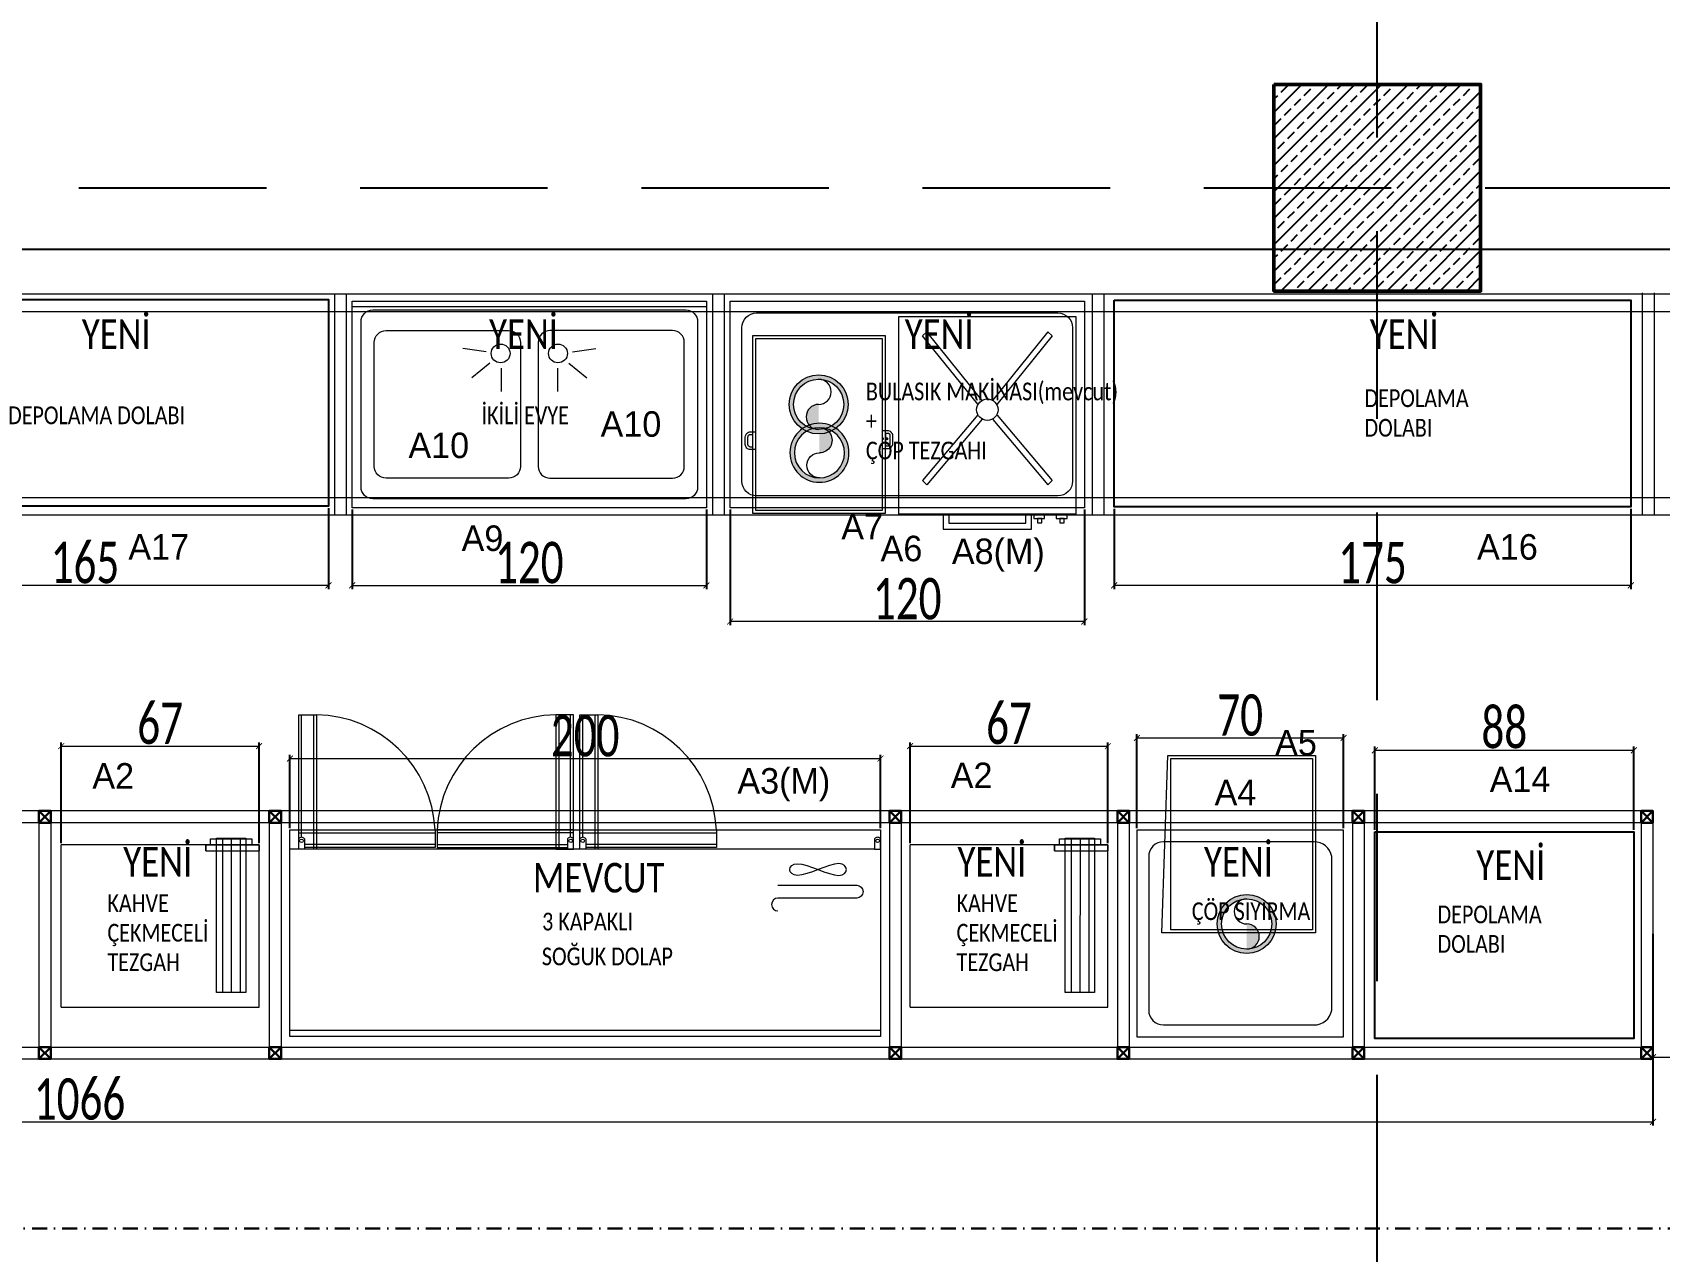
# Model space of a CAD drawing. Header units: millimetres. Extents: x 254888 to 263239, y -110593 to -105042.
# Drawn here: x 260100 to 260651, y -106277 to -105865 of the extents above; entities that cross this region are included whole.
import ezdxf
from ezdxf.enums import TextEntityAlignment as Align

# ---------------------------------------------------------------- set-up
doc = ezdxf.new("R2010")
doc.units = ezdxf.units.MM
doc.header["$PDMODE"] = 2
doc.linetypes.add('DASHDOTX2', pattern=[50.8, 25.4, -12.7, 0, -12.7])
doc.linetypes.add('DASHED2', pattern=[9.525, 6.35, -3.175])
doc.layers.get('0').update_dxf_attribs({"lineweight": 20})
for name, color, linetype in [('0-HSL-HTC', 253, 'Continuous'), ('a_grid_label_1_1', 9, 'Continuous'), ('a_outline_02', 1, 'Continuous'), ('yazı', 11, 'Continuous')]:
    doc.layers.add(name, color=color, linetype=linetype)
for name, color, linetype, lineweight in [('ahşap kesit', 30, 'Continuous', 30), ('alçıpan', 12, 'Continuous', 20), ('demir-1', 103, 'Continuous', 20), ('KP', 167, 'Continuous', 30), ('makineekipman', 156, 'Continuous', 20), ('mutfak ekipmanları', 167, 'Continuous', 25), ('t_kesitçizgisi', 7, 'DASHDOTX2', 30), ('tezgahekipman', 146, 'Continuous', 20), ('X_S_COL_01$0$SC_COLS_SITU_E_SECT', 4, 'Continuous', 50), ('ölçü', 251, 'Continuous', 5)]:
    doc.layers.add(name, color=color, linetype=linetype, lineweight=lineweight)
doc.styles.add('TAKSİM', font='GOTHIC.TTF', dxfattribs={"height": 20})
doc.styles.add('text2', font='calibri.ttf', dxfattribs={"width": 0.8})
doc.styles.add('Ölçü50', font='calibri.ttf', dxfattribs={"width": 0.7})
doc.dimstyles.new('olcu10', dxfattribs={"dimtxt": 14, "dimasz": 2, "dimexe": 1.25, "dimexo": 0.625, "dimgap": 0.5, "dimtad": 1, "dimdec": 1, "dimrnd": 0.5, "dimzin": 9, "dimtxsty": 'Ölçü50', "dimblk": 'ARCHTICK', "dimcen": 2, "dimclrd": 256, "dimclre": 256, "dimclrt": 6, "dimazin": 2, "dimtfac": 1, "dimtdec": 1, "dimtix": 1, "dimtmove": 0, "dimatfit": 3, "dimldrblk": 'ARCHTICK', "dimfxl": 1, "dimlwd": -1, "dimarcsym": 0})

# ---------------------------------------------------------------- blocks, each defined once
blk = doc.blocks.new('_ArchTick')
at = {"color": 0, "linetype": 'ByBlock', "const_width": 0.15}
blk.add_lwpolyline([(-0.5, -0.5), (0.5, 0.5)], dxfattribs=at)
blk = doc.blocks.new('*D327')
at = {"layer": 'DEFPOINTS', "color": 0, "transparency": 16777216}
for p in [(260648.9, -106169.11), (259583.03, -106171.95), (260648.9, -106233.47)]:
    blk.add_point(p, dxfattribs=at)
at = {"layer": 'ölçü', "lineweight": -2, "transparency": 16777216}
for p, q in [((260648.9, -106169.74), (260648.9, -106234.72)), ((259583.03, -106172.57), (259583.03, -106234.72))]:
    blk.add_line(p, q, dxfattribs=at)
at = {"layer": 'ölçü', "transparency": 16777216}
blk.add_line((259583.03, -106233.47), (260648.9, -106233.47), dxfattribs=at)
at = {"layer": 'ölçü', "transparency": 16777216, "xscale": 2, "yscale": 2, "zscale": 2, "rotation": 180}
blk.add_blockref('_ArchTick', (259583.03, -106233.47), dxfattribs=at)
at = {"layer": 'ölçü', "transparency": 16777216, "xscale": 2, "yscale": 2, "zscale": 2}
blk.add_blockref('_ArchTick', (260648.9, -106233.47), dxfattribs=at)
at = {"layer": 'ölçü', "color": 6, "transparency": 16777216, "insert": (260115.97, -106225.8), "char_height": 14, "attachment_point": 5, "style": 'Ölçü50'}
blk.add_mtext('1066', dxfattribs=at)
blk = doc.blocks.new('*D326')
at = {"layer": 'DEFPOINTS', "color": 0, "transparency": 16777216}
for p in [(260648.9, -106174.2), (260821.03, -106174.2), (260821.03, -106211.53)]:
    blk.add_point(p, dxfattribs=at)
at = {"layer": 'ölçü', "lineweight": -2, "transparency": 16777216}
for p, q in [((260648.9, -106174.83), (260648.9, -106212.78)), ((260821.03, -106174.83), (260821.03, -106212.78))]:
    blk.add_line(p, q, dxfattribs=at)
at = {"layer": 'ölçü', "transparency": 16777216}
blk.add_line((260648.9, -106211.53), (260821.03, -106211.53), dxfattribs=at)
at = {"layer": 'ölçü', "transparency": 16777216, "xscale": 2, "yscale": 2, "zscale": 2, "rotation": 180}
blk.add_blockref('_ArchTick', (260648.9, -106211.53), dxfattribs=at)
at = {"layer": 'ölçü', "transparency": 16777216, "xscale": 2, "yscale": 2, "zscale": 2}
blk.add_blockref('_ArchTick', (260821.03, -106211.53), dxfattribs=at)
at = {"layer": 'ölçü', "color": 6, "transparency": 16777216, "insert": (260734.97, -106203.92), "char_height": 14, "attachment_point": 5, "style": 'Ölçü50'}
blk.add_mtext('172', dxfattribs=at)
blk = doc.blocks.new('qqq')
at = {"layer": 'makineekipman'}
for p, q in [((242472.82, -92704.32, 0), (242472.82, -92756.62, 0)), ((242475.81, -92704.32, 0), (242475.77, -92756.62, 0)), ((242478.83, -92704.32, 0), (242478.83, -92756.62, 0)), ((242467.18, -92708.61, 0), (242485.25, -92708.61, 0))]:
    blk.add_line(p, q, dxfattribs=at)
at = {"layer": 'makineekipman', "extrusion": (6.3311e-09, 1.52846e-08, 1), "elevation": 0}
blk.add_lwpolyline([(242418.25, -92761.59), (242485.25, -92761.59), (242485.25, -92706.62), (242418.25, -92706.62)], dxfattribs=at)
at = {"layer": 'makineekipman', "elevation": 0}
for points in [[(242418.25, -92761.59), (242418.25, -92706.62)], [(242485.25, -92761.59), (242485.25, -92752.08)]]:
    blk.add_lwpolyline(points, dxfattribs=at)
at = {"layer": 'makineekipman', "extrusion": (6.3311e-09, 1.52846e-08, 1), "elevation": 0, "flags": 128}
blk.add_lwpolyline([(242485.25, -92706.62), (242467.18, -92706.62), (242467.18, -92708.61), (242467.18, -92706.62), (242485.25, -92706.62), (242485.25, -92708.61)], close=True, dxfattribs=at)
at = {"layer": 'makineekipman', "extrusion": (-1.12909e-08, 1.39832e-08, 1), "elevation": 0}
for points in [[(242468.81, -92704.6), (242482.8, -92704.6), (242482.8, -92706.62), (242468.81, -92706.62)], [(242470.81, -92704.32), (242480.73, -92704.32), (242480.73, -92756.62), (242470.81, -92756.62)]]:
    blk.add_lwpolyline(points, close=True, dxfattribs=at)
blk = doc.blocks.new('fdg')
at = {"layer": 'KP'}
blk.add_lwpolyline([(249315.5, -96506), (249319.5, -96506), (249319.5, -96510), (249315.5, -96510), (249315.5, -96506), (249319.5, -96510), (249319.5, -96506), (249315.5, -96510)], dxfattribs=at)
blk = doc.blocks.new('çöpsıyırma')
at = {"layer": 'makineekipman', "extrusion": (1.73341e-08, 6.73534e-11, 1)}
h = blk.add_hatch(color=256, dxfattribs=at)
edge = h.paths.add_edge_path(flags=17)
edge.add_arc((31.79, -38.2), 8.5, 0, 360)
edge = h.paths.add_edge_path()
edge.add_arc((31.79, -38.2), 10, 0, 360)
edge = h.paths.add_edge_path(flags=16)
edge.add_arc((31.79, -33.95), 4.25, 90, 270)
blk.add_lwpolyline([(69, 0), (-1, 0), (-1, -70), (69, -70)], close=True, dxfattribs=at)
blk.add_lwpolyline([(60, -4), (9, -4, 0.375011), (3, -9), (3, -61, 0.375011), (9, -66), (60, -66, 0.414214), (65, -61), (65, -9, 0.414214)], format="xyb", close=True, dxfattribs=at)
at = {"layer": 'makineekipman', "extrusion": (1.73341e-08, 6.73534e-11, 1), "elevation": 0}
for points in [[(60.55, -35.2), (58.55, -95.2), (8.55, -95.2), (8.55, -35.2)], [(57.55, -36.2), (57.55, -94.2), (9.55, -94.2), (9.55, -36.2)]]:
    blk.add_lwpolyline(points, close=True, dxfattribs=at)
at = {"layer": 'makineekipman', "extrusion": (1.73341e-08, 6.73534e-11, 1)}
for radius in [10, 8.5]:
    blk.add_circle((31.79, -38.2), radius, dxfattribs=at)
for centre, start, end in [((31.79, -33.95), 90, 270), ((31.79, -42.45), 270, 90)]:
    blk.add_arc(centre, 4.25, start, end, dxfattribs=at)
blk = doc.blocks.new('LAVABO E')
at = {"layer": 'makineekipman', "extrusion": (-1.73341e-08, -6.73534e-11, 1)}
for p, q in [((260389.99, -105810.93, 0), (260382.18, -105809.82, 0)), ((260419.3, -105810.93, 0), (260427.12, -105809.82, 0)), ((260391.22, -105814.74, 0), (260385.12, -105819.75, 0)), ((260395.13, -105816.4, 0), (260395.13, -105824.29, 0)), ((260414.17, -105816.4, 0), (260414.17, -105824.29, 0)), ((260418.07, -105814.74, 0), (260424.17, -105819.75, 0))]:
    blk.add_line(p, q, dxfattribs=at)
at = {"layer": 'makineekipman', "extrusion": (-1.73341e-08, -6.73534e-11, 1), "elevation": 0}
for points in [[(260464.65, -105863.69), (260344.65, -105863.69), (260344.65, -105793.69), (260464.65, -105793.69)], [(260464.65, -105795.69), (260344.65, -105795.69), (260344.65, -105793.69), (260464.65, -105793.69)]]:
    blk.add_lwpolyline(points, close=True, dxfattribs=at)
for points in [[(260457.65, -105860.69), (260351.65, -105860.69, -0.414214), (260347.65, -105856.69), (260347.65, -105800.69, -0.414214), (260351.65, -105796.69), (260457.65, -105796.69, -0.414214), (260461.65, -105800.69), (260461.65, -105856.69, -0.414214)], [(260397.65, -105853.69), (260356.15, -105853.69, -0.414214), (260352.15, -105849.69), (260352.15, -105807.69, -0.414214), (260356.15, -105803.69), (260397.65, -105803.69, -0.414214), (260401.65, -105807.69), (260401.65, -105849.69, -0.414214)], [(260411.65, -105853.69), (260453.15, -105853.69, 0.414214), (260457.15, -105849.69), (260457.15, -105807.69, 0.414214), (260453.15, -105803.69), (260411.65, -105803.69, 0.414214), (260407.65, -105807.69), (260407.65, -105849.69, 0.414214)]]:
    blk.add_lwpolyline(points, format="xyb", close=True, dxfattribs=at)
at = {"layer": 'makineekipman', "extrusion": (-1.73341e-08, -6.73534e-11, 1)}
for centre in [(260394.93, -105811.44, 0), (260414.36, -105811.44, 0)]:
    blk.add_circle(centre, 3.19, dxfattribs=at)
blk = doc.blocks.new('A$C31687324-flat-1-flat-1')
at = {"extrusion": (-1.52846e-08, 6.3311e-09, 1), "elevation": 0}
for points in [[(21.84, 32.04), (21.84, 33.56, -0.414214), (23.59, 35.31), (26.11, 35.31, -0.414214), (27.86, 33.56), (27.86, 32.04)], [(21.48, -11.37), (21.48, -12.89, 0.414214), (23.23, -14.64), (25.75, -14.64, 0.414214), (27.5, -12.89), (27.5, -11.37)]]:
    blk.add_lwpolyline(points, format="xyb", dxfattribs=at)
for points in [[(22.71, 32.84), (22.71, 33.56, -0.414214), (23.59, 34.44), (26.11, 34.44, -0.414214), (26.99, 33.56), (26.99, 32.84)], [(22.35, -12.16), (22.35, -12.89, 0.414214), (23.23, -13.76), (25.75, -13.76, 0.414214), (26.63, -12.89), (26.63, -12.16)]]:
    blk.add_lwpolyline(points, format="xyb", close=True, dxfattribs=at)
for points in [[(60, -12.16), (0, -12.16), (0, 32.84), (60, 32.84)], [(59, -11.16), (1, -11.16), (1, 31.84), (59, 31.84)]]:
    blk.add_lwpolyline(points, close=True, dxfattribs=at)
blk = doc.blocks.new('mk')
at = {"layer": 'makineekipman', "extrusion": (1.73341e-08, -6.73534e-11, 1)}
h = blk.add_hatch(color=256, dxfattribs=at)
edge = h.paths.add_edge_path(flags=17)
edge.add_arc((260907.65, -105821.39), 8.5, 0, 360)
edge = h.paths.add_edge_path()
edge.add_arc((260907.65, -105821.39), 10, 0, 360)
edge = h.paths.add_edge_path(flags=16)
edge.add_arc((260907.65, -105825.64), 4.25, 90, 270)
at = {"layer": 'makineekipman'}
h = blk.add_hatch(color=256, dxfattribs=at)
edge = h.paths.add_edge_path(flags=16)
edge.add_ellipse((260907.93, -105837.77), major_axis=(6.01, 6.01), ratio=1, start_angle=0, end_angle=360, ccw=False)
edge = h.paths.add_edge_path()
edge.add_ellipse((260907.93, -105837.77), major_axis=(-7.07, 7.07), ratio=1, start_angle=0, end_angle=360, ccw=False)
edge = h.paths.add_edge_path(flags=16)
edge.add_ellipse((260907.93, -105833.52), major_axis=(-3.01, 3.01), ratio=1, start_angle=135, end_angle=315, ccw=False)
at = {"layer": 'makineekipman', "extrusion": (1.73341e-08, -6.73534e-11, 1)}
blk.add_line((260988.15, -105858.6, 0), (260984.16, -105858.6, 0), dxfattribs=at)
at = {"layer": 'makineekipman', "extrusion": (1.73341e-08, -6.73534e-11, 1), "elevation": 0}
for points in [[(260997.65, -105856.39), (260877.65, -105856.39), (260877.65, -105786.39), (260997.65, -105786.39)], [(260994.8, -105791.6), (260994.8, -105858.6), (260934.8, -105858.6), (260934.8, -105791.6)], [(260949.8, -105863.6), (260979.8, -105863.6), (260979.8, -105858.6), (260949.8, -105858.6)], [(260951.8, -105861.6), (260977.8, -105861.6), (260977.8, -105858.6), (260951.8, -105858.6)], [(260984.16, -105858.6), (260980.51, -105858.6), (260980.51, -105860.05), (260984.16, -105860.05)], [(260983.19, -105860.05), (260981.73, -105860.05), (260981.73, -105861.51), (260983.19, -105861.51)], [(260991.8, -105858.6), (260988.15, -105858.6), (260988.15, -105860.05), (260991.8, -105860.05)], [(260990.83, -105860.05), (260989.37, -105860.05), (260989.37, -105861.51), (260990.83, -105861.51)]]:
    blk.add_lwpolyline(points, close=True, dxfattribs=at)
blk.add_lwpolyline([(260988.65, -105852.39), (260886.65, -105852.39, -0.414214), (260881.65, -105847.39), (260881.65, -105795.39, -0.414214), (260886.65, -105790.39), (260988.65, -105790.39, -0.414214), (260993.65, -105795.39), (260993.65, -105847.39, -0.414214)], format="xyb", close=True, dxfattribs=at)
for points in [[(260944.29, -105796.76), (260942.88, -105798.17)], [(260961.52, -105821.32), (260942.88, -105798.17)], [(260962.94, -105819.91), (260944.29, -105796.76)], [(260985.3, -105796.76), (260966.55, -105820.01)], [(260986.72, -105798.17), (260967.97, -105821.42)], [(260986.72, -105798.17), (260985.3, -105796.76)], [(260961.62, -105824.94), (260942.88, -105847.19)], [(260963.04, -105826.35), (260944.29, -105848.6)], [(260966.65, -105826.45), (260985.3, -105848.6)], [(260968.07, -105825.04), (260986.72, -105847.19)], [(260944.29, -105848.6), (260942.88, -105847.19)], [(260985.3, -105848.6), (260986.72, -105847.19)]]:
    blk.add_lwpolyline(points, dxfattribs=at)
at = {"layer": 'makineekipman', "extrusion": (1.73341e-08, -6.73534e-11, 1)}
for centre, radius in [((260907.65, -105821.39, 0), 10), ((260907.65, -105821.39, 0), 8.5), ((260964.8, -105823.18, 0), 3.63)]:
    blk.add_circle(centre, radius, dxfattribs=at)
for centre, start, end in [((260907.65, -105817.14, 0), 270, 90), ((260907.65, -105825.64, 0), 90, 270)]:
    blk.add_arc(centre, 4.25, start, end, dxfattribs=at)
at = {"layer": 'makineekipman', "extrusion": (0, 0, -1)}
for centre, major_axis, start_param, end_param in [((260907.93, -105837.77, 0), (-7.07, 7.07), 1.963495, 8.24668), ((260907.93, -105837.77, 0), (6.01, 6.01), 0.392699, 6.675884), ((260907.93, -105833.52, 0), (-3.01, 3.01), 0.785398, 3.926991), ((260907.93, -105842.02, 0), (-3.01, 3.01), 3.926991, 7.068583)]:
    blk.add_ellipse(centre, major_axis=major_axis, ratio=1, start_param=start_param, end_param=end_param, dxfattribs=at)
at = {"layer": 'makineekipman', "extrusion": (0, 0, -1), "zscale": -1, "rotation": 90}
blk.add_blockref('A$C31687324-flat-1-flat-1', (-260897.45, -105858.18, 0), dxfattribs=at)
blk = doc.blocks.new('*D356')
at = {"layer": 'DEFPOINTS', "color": 0, "transparency": 16777216}
for p in [(260176.77, -106106.21), (260109.77, -106139.68, 0), (260176.77, -106139.68)]:
    blk.add_point(p, dxfattribs=at)
at = {"layer": 'ölçü', "lineweight": -2, "transparency": 16777216}
for p, q in [((260109.77, -106139.05), (260109.77, -106104.96)), ((260176.77, -106139.05), (260176.77, -106104.96))]:
    blk.add_line(p, q, dxfattribs=at)
at = {"layer": 'ölçü', "transparency": 16777216}
blk.add_line((260109.77, -106106.21), (260176.77, -106106.21), dxfattribs=at)
at = {"layer": 'ölçü', "transparency": 16777216, "xscale": 2, "yscale": 2, "zscale": 2, "rotation": 180}
blk.add_blockref('_ArchTick', (260109.77, -106106.21), dxfattribs=at)
at = {"layer": 'ölçü', "transparency": 16777216, "xscale": 2, "yscale": 2, "zscale": 2}
blk.add_blockref('_ArchTick', (260176.77, -106106.21), dxfattribs=at)
at = {"layer": 'ölçü', "color": 6, "transparency": 16777216, "insert": (260143.27, -106098.54), "char_height": 14, "attachment_point": 5, "style": 'Ölçü50'}
blk.add_mtext('67', dxfattribs=at)
blk = doc.blocks.new('*D357')
at = {"layer": 'DEFPOINTS', "color": 0, "transparency": 16777216}
for p in [(260387.23, -106110.42), (260187.23, -106134.58, 0), (260387.23, -106134.58, 0)]:
    blk.add_point(p, dxfattribs=at)
at = {"layer": 'ölçü', "lineweight": -2, "transparency": 16777216}
for p, q in [((260187.23, -106133.95), (260187.23, -106109.17)), ((260387.23, -106133.95), (260387.23, -106109.17))]:
    blk.add_line(p, q, dxfattribs=at)
at = {"layer": 'ölçü', "transparency": 16777216}
blk.add_line((260187.23, -106110.42), (260387.23, -106110.42), dxfattribs=at)
at = {"layer": 'ölçü', "transparency": 16777216, "xscale": 2, "yscale": 2, "zscale": 2, "rotation": 180}
blk.add_blockref('_ArchTick', (260187.23, -106110.42), dxfattribs=at)
at = {"layer": 'ölçü', "transparency": 16777216, "xscale": 2, "yscale": 2, "zscale": 2}
blk.add_blockref('_ArchTick', (260387.23, -106110.42), dxfattribs=at)
at = {"layer": 'ölçü', "color": 6, "transparency": 16777216, "insert": (260287.23, -106102.75), "char_height": 14, "attachment_point": 5, "style": 'Ölçü50'}
blk.add_mtext('200', dxfattribs=at)
blk = doc.blocks.new('*D358')
at = {"layer": 'DEFPOINTS', "color": 0, "transparency": 16777216}
for p in [(260464.28, -106106.21), (260397.28, -106139.68, 0), (260464.28, -106139.68)]:
    blk.add_point(p, dxfattribs=at)
at = {"layer": 'ölçü', "lineweight": -2, "transparency": 16777216}
for p, q in [((260397.28, -106139.05), (260397.28, -106104.96)), ((260464.28, -106139.05), (260464.28, -106104.96))]:
    blk.add_line(p, q, dxfattribs=at)
at = {"layer": 'ölçü', "transparency": 16777216}
blk.add_line((260397.28, -106106.21), (260464.28, -106106.21), dxfattribs=at)
at = {"layer": 'ölçü', "transparency": 16777216, "xscale": 2, "yscale": 2, "zscale": 2, "rotation": 180}
blk.add_blockref('_ArchTick', (260397.28, -106106.21), dxfattribs=at)
at = {"layer": 'ölçü', "transparency": 16777216, "xscale": 2, "yscale": 2, "zscale": 2}
blk.add_blockref('_ArchTick', (260464.28, -106106.21), dxfattribs=at)
at = {"layer": 'ölçü', "color": 6, "transparency": 16777216, "insert": (260430.78, -106098.54), "char_height": 14, "attachment_point": 5, "style": 'Ölçü50'}
blk.add_mtext('67', dxfattribs=at)
blk = doc.blocks.new('*D359')
at = {"layer": 'DEFPOINTS', "color": 0, "transparency": 16777216}
for p in [(260544.09, -106103.41), (260474.09, -106134.63, 0), (260544.09, -106134.63, 0)]:
    blk.add_point(p, dxfattribs=at)
at = {"layer": 'ölçü', "lineweight": -2, "transparency": 16777216}
for p, q in [((260474.09, -106134), (260474.09, -106102.16)), ((260544.09, -106134), (260544.09, -106102.16))]:
    blk.add_line(p, q, dxfattribs=at)
at = {"layer": 'ölçü', "transparency": 16777216}
blk.add_line((260474.09, -106103.41), (260544.09, -106103.41), dxfattribs=at)
at = {"layer": 'ölçü', "transparency": 16777216, "xscale": 2, "yscale": 2, "zscale": 2, "rotation": 180}
blk.add_blockref('_ArchTick', (260474.09, -106103.41), dxfattribs=at)
at = {"layer": 'ölçü', "transparency": 16777216, "xscale": 2, "yscale": 2, "zscale": 2}
blk.add_blockref('_ArchTick', (260544.09, -106103.41), dxfattribs=at)
at = {"layer": 'ölçü', "color": 6, "transparency": 16777216, "insert": (260509.09, -106095.74), "char_height": 14, "attachment_point": 5, "style": 'Ölçü50'}
blk.add_mtext('70', dxfattribs=at)
blk = doc.blocks.new('*D360')
at = {"layer": 'DEFPOINTS', "color": 0, "transparency": 16777216}
for p in [(260642.43, -106107.62), (260554.67, -106135.23, 0), (260642.43, -106135.23, 0)]:
    blk.add_point(p, dxfattribs=at)
at = {"layer": 'ölçü', "lineweight": -2, "transparency": 16777216}
for p, q in [((260554.67, -106134.61), (260554.67, -106106.37)), ((260642.43, -106134.61), (260642.43, -106106.37))]:
    blk.add_line(p, q, dxfattribs=at)
at = {"layer": 'ölçü', "transparency": 16777216}
blk.add_line((260554.67, -106107.62), (260642.43, -106107.62), dxfattribs=at)
at = {"layer": 'ölçü', "transparency": 16777216, "xscale": 2, "yscale": 2, "zscale": 2, "rotation": 180}
blk.add_blockref('_ArchTick', (260554.67, -106107.62), dxfattribs=at)
at = {"layer": 'ölçü', "transparency": 16777216, "xscale": 2, "yscale": 2, "zscale": 2}
blk.add_blockref('_ArchTick', (260642.43, -106107.62), dxfattribs=at)
at = {"layer": 'ölçü', "color": 6, "transparency": 16777216, "insert": (260598.55, -106099.95), "char_height": 14, "attachment_point": 5, "style": 'Ölçü50'}
blk.add_mtext('88', dxfattribs=at)
blk = doc.blocks.new('*D362')
at = {"layer": 'DEFPOINTS', "color": 0, "transparency": 16777216}
for p in [(260466.4, -106025.16, 0), (260641.4, -106025.16, 0), (260466.4, -106051.76)]:
    blk.add_point(p, dxfattribs=at)
at = {"layer": 'ölçü', "lineweight": -2, "transparency": 16777216}
for p, q in [((260466.4, -106025.79), (260466.4, -106053.01)), ((260641.4, -106025.79), (260641.4, -106053.01))]:
    blk.add_line(p, q, dxfattribs=at)
at = {"layer": 'ölçü', "transparency": 16777216}
blk.add_line((260641.4, -106051.76), (260466.4, -106051.76), dxfattribs=at)
at = {"layer": 'ölçü', "transparency": 16777216, "xscale": 2, "yscale": 2, "zscale": 2, "rotation": 180}
blk.add_blockref('_ArchTick', (260466.4, -106051.76), dxfattribs=at)
at = {"layer": 'ölçü', "transparency": 16777216, "xscale": 2, "yscale": 2, "zscale": 2}
blk.add_blockref('_ArchTick', (260641.4, -106051.76), dxfattribs=at)
at = {"layer": 'ölçü', "color": 6, "transparency": 16777216, "insert": (260553.9, -106044.14), "char_height": 14, "attachment_point": 5, "style": 'Ölçü50'}
blk.add_mtext('175', dxfattribs=at)
blk = doc.blocks.new('*D363')
at = {"layer": 'DEFPOINTS', "color": 0, "transparency": 16777216}
for p in [(260336.31, -106025.47, 0), (260456.31, -106025.47, 0), (260336.31, -106064.02)]:
    blk.add_point(p, dxfattribs=at)
at = {"layer": 'ölçü', "lineweight": -2, "transparency": 16777216}
for p, q in [((260336.31, -106026.1), (260336.31, -106065.27)), ((260456.31, -106026.1), (260456.31, -106065.27))]:
    blk.add_line(p, q, dxfattribs=at)
at = {"layer": 'ölçü', "transparency": 16777216}
blk.add_line((260456.31, -106064.02), (260336.31, -106064.02), dxfattribs=at)
at = {"layer": 'ölçü', "transparency": 16777216, "xscale": 2, "yscale": 2, "zscale": 2, "rotation": 180}
blk.add_blockref('_ArchTick', (260336.31, -106064.02), dxfattribs=at)
at = {"layer": 'ölçü', "transparency": 16777216, "xscale": 2, "yscale": 2, "zscale": 2}
blk.add_blockref('_ArchTick', (260456.31, -106064.02), dxfattribs=at)
at = {"layer": 'ölçü', "color": 6, "transparency": 16777216, "insert": (260396.31, -106056.34), "char_height": 14, "attachment_point": 5, "style": 'Ölçü50'}
blk.add_mtext('120', dxfattribs=at)
blk = doc.blocks.new('*D364')
at = {"layer": 'DEFPOINTS', "color": 0, "transparency": 16777216}
for p in [(260208.31, -106025.46, 0), (260328.31, -106025.46, 0), (260328.31, -106051.76)]:
    blk.add_point(p, dxfattribs=at)
at = {"layer": 'ölçü', "lineweight": -2, "transparency": 16777216}
for p, q in [((260208.31, -106026.08), (260208.31, -106053.01)), ((260328.31, -106026.08), (260328.31, -106053.01))]:
    blk.add_line(p, q, dxfattribs=at)
at = {"layer": 'ölçü', "transparency": 16777216}
blk.add_line((260208.31, -106051.76), (260328.31, -106051.76), dxfattribs=at)
at = {"layer": 'ölçü', "transparency": 16777216, "xscale": 2, "yscale": 2, "zscale": 2, "rotation": 180}
blk.add_blockref('_ArchTick', (260208.31, -106051.76), dxfattribs=at)
at = {"layer": 'ölçü', "transparency": 16777216, "xscale": 2, "yscale": 2, "zscale": 2}
blk.add_blockref('_ArchTick', (260328.31, -106051.76), dxfattribs=at)
at = {"layer": 'ölçü', "color": 6, "transparency": 16777216, "insert": (260268.31, -106044.09), "char_height": 14, "attachment_point": 5, "style": 'Ölçü50'}
blk.add_mtext('120', dxfattribs=at)
blk = doc.blocks.new('*D365')
at = {"layer": 'DEFPOINTS', "color": 0, "transparency": 16777216}
for p in [(260035.31, -106024.95, 0), (260200.31, -106024.95, 0), (260035.31, -106051.76)]:
    blk.add_point(p, dxfattribs=at)
at = {"layer": 'ölçü', "lineweight": -2, "transparency": 16777216}
for p, q in [((260035.31, -106025.58), (260035.31, -106053.01)), ((260200.31, -106025.58), (260200.31, -106053.01))]:
    blk.add_line(p, q, dxfattribs=at)
at = {"layer": 'ölçü', "transparency": 16777216}
blk.add_line((260200.31, -106051.76), (260035.31, -106051.76), dxfattribs=at)
at = {"layer": 'ölçü', "transparency": 16777216, "xscale": 2, "yscale": 2, "zscale": 2, "rotation": 180}
blk.add_blockref('_ArchTick', (260035.31, -106051.76), dxfattribs=at)
at = {"layer": 'ölçü', "transparency": 16777216, "xscale": 2, "yscale": 2, "zscale": 2}
blk.add_blockref('_ArchTick', (260200.31, -106051.76), dxfattribs=at)
at = {"layer": 'ölçü', "color": 6, "transparency": 16777216, "insert": (260117.81, -106044.09), "char_height": 14, "attachment_point": 5, "style": 'Ölçü50'}
blk.add_mtext('165', dxfattribs=at)

msp = doc.modelspace()

# ---------------------------------------------------------------- hatches: boundary and pattern name
at = {"layer": '0-HSL-HTC'}
h = msp.add_hatch(dxfattribs=at)
h.set_pattern_fill('ANSI33', color=12, angle=90, style=0)
h.set_pattern_definition([(135, (232235.527, -121067.091), (-4.490128, -4.490128), []), (135, (232235.527, -121062.601), (-4.490128, -4.490128), [3.175, -1.5875])])
edge = h.paths.add_edge_path()
edge.add_arc((260555.284, -106737.09), 30, 0, 360)
edge = h.paths.add_edge_path()
edge.add_arc((259730.527, -106737.09), 30, 0, 360)
h.paths.add_polyline_path([(259283.027, -105882.091), (259353.027, -105882.091), (259353.027, -105952.091), (259283.027, -105952.091)])
h = msp.add_hatch(dxfattribs=at)
h.set_pattern_fill('ANSI33', color=12, angle=90, style=0)
h.set_pattern_definition([(225, (242844.069, -79286.3915), (4.490128, -4.490128), []), (225, (242839.5787, -79286.3915), (4.490128, -4.490128), [3.175, -1.5875])])
h.paths.add_polyline_path([(260590.527, -105952.091), (260590.527, -105882.091), (260520.527, -105882.091), (260520.527, -105952.091)])

# ---------------------------------------------------------------- linework, layer by layer
at = {"layer": 'a_grid_label_1_1', "linetype": 'DASHED2', "ltscale": 10}
for p, q in [((260555.527, -108567.091, -17966.192), (260555.527, -105304.828, -17966.192)), ((258877.517, -105917.091, -17966.192), (262145.31, -105917.091, -17966.192))]:
    msp.add_line(p, q, dxfattribs=at)
at = {"layer": 'a_outline_02'}
msp.add_line((261363.027, -105938.026), (259353.027, -105938.026), dxfattribs=at)
at = {"layer": 'alçıpan'}
for p, q in [((259283.027, -105938.026), (261363.027, -105938.026)), ((259283.027, -105953.026), (261353.027, -105953.026))]:
    msp.add_line(p, q, dxfattribs=at)
at = {"layer": 'demir-1'}
for p, q in [((260648.903, -106128.132), (259583.027, -106128.132)), ((260648.903, -106132.132), (259583.027, -106132.132))]:
    msp.add_line(p, q, dxfattribs=at)
for points in [[(259583.027, -106212.132), (259583.027, -105953.026), (259568.027, -105953.026), (259568.027, -106212.132), (260648.903, -106212.132)], [(260458.951, -105953.026), (260458.951, -106028.026)], [(260462.951, -105953.026), (260462.951, -106028.026)], [(260645.403, -106027.662), (260645.403, -105952.662)], [(260649.403, -106027.662), (260649.403, -105952.662)], [(259583.027, -105959.026), (260821.027, -105959.026)], [(259583.027, -106022.026), (260821.027, -106022.026)], [(260821.027, -106028.026), (259583.027, -106028.026)], [(260102.219, -106128.132), (260102.219, -106212.132)], [(260106.219, -106128.132), (260106.219, -106212.132)], [(260180.23, -106128.132), (260180.23, -106212.132)], [(260184.23, -106128.132), (260184.23, -106212.132)], [(260390.279, -106128.132), (260390.279, -106212.132)], [(260394.279, -106128.132), (260394.279, -106212.132)], [(260467.484, -106128.132), (260467.484, -106212.132)], [(260471.484, -106128.132), (260471.484, -106212.132)], [(260547.104, -106128.132), (260547.104, -106212.132)], [(260551.104, -106128.132), (260551.104, -106212.132)], [(260644.903, -106128.132), (260644.903, -106212.132)], [(260648.903, -106128.132), (260648.903, -106212.132)], [(259587.027, -106208.132), (260648.903, -106208.132)]]:
    msp.add_lwpolyline(points, dxfattribs=at)
at = {"layer": 'demir-1', "elevation": 0}
for points in [[(260202.315, -105953.026), (260202.315, -106028.026)], [(260206.315, -105953.026), (260206.315, -106028.026)], [(260330.315, -105953.026), (260330.315, -106028.026)], [(260334.315, -105953.026), (260334.315, -106028.026)]]:
    msp.add_lwpolyline(points, dxfattribs=at)
at = {"layer": 'makineekipman', "extrusion": (-6.3311e-09, -1.52846e-08, 1)}
for p, q in [((260191.192, -106137.08, 0), (260191.192, -106095.58, 0)), ((260195.192, -106095.58, 0), (260195.192, -106141.08, 0)), ((260278.261, -106095.58, 0), (260278.261, -106141.08, 0)), ((260282.261, -106137.08, 0), (260282.261, -106095.58, 0)), ((260286.467, -106137.08, 0), (260286.467, -106095.58, 0)), ((260290.467, -106095.58, 0), (260290.467, -106141.08, 0)), ((260190.192, -106135.58, 0), (260236.392, -106135.58, 0)), ((260283.261, -106135.58, 0), (260237.061, -106135.58, 0)), ((260285.467, -106135.58, 0), (260331.667, -106135.58, 0)), ((260385.232, -106141.081, 0), (260187.236, -106141.08, 0)), ((260236.392, -106139.58, 0), (260192.192, -106139.58, 0)), ((260237.061, -106139.58, 0), (260281.261, -106139.58, 0)), ((260331.667, -106139.58, 0), (260287.467, -106139.58, 0)), ((260387.232, -106202.58, 0), (260187.23, -106202.58, 0))]:
    msp.add_line(p, q, dxfattribs=at)
at = {"layer": 'makineekipman', "extrusion": (-6.3311e-09, -1.52846e-08, 1), "elevation": 0}
for points in [[(260196.192, -106141.08), (260190.192, -106141.08), (260190.192, -106095.58), (260196.192, -106095.58), (260196.192, -106141.08)], [(260277.261, -106141.08), (260283.261, -106141.08), (260283.261, -106095.58), (260277.261, -106095.58), (260277.261, -106141.08)], [(260291.467, -106141.08), (260285.467, -106141.08), (260285.467, -106095.58), (260291.467, -106095.58), (260291.467, -106141.08)], [(260190.192, -106134.58), (260236.392, -106134.58), (260236.392, -106140.58), (260192.192, -106140.58)], [(260283.261, -106134.58), (260237.061, -106134.58), (260237.061, -106140.58), (260281.261, -106140.58)], [(260285.467, -106134.58), (260331.667, -106134.58), (260331.667, -106140.58), (260287.467, -106140.58)], [(260192.192, -106137.58), (260192.192, -106141.08)], [(260281.261, -106137.58), (260281.261, -106141.08)], [(260287.467, -106137.58), (260287.467, -106141.08)], [(260385.229, -106137.581), (260385.232, -106141.081), (260387.232, -106141.08), (260387.229, -106137.58)]]:
    msp.add_lwpolyline(points, dxfattribs=at)
msp.add_lwpolyline([(260187.232, -106134.58), (260387.232, -106134.58), (260387.232, -106204.58), (260187.232, -106204.58)], close=True, dxfattribs=at)
at = {"layer": 'makineekipman', "extrusion": (-6.3311e-09, -1.52846e-08, 1)}
msp.add_lwpolyline([(260373.094, -106146.015), (260371.638, -106146.188), (260369.936, -106146.642), (260368.071, -106147.285), (260366.124, -106148.021), (260364.177, -106148.757), (260362.312, -106149.4), (260360.61, -106149.855), (260359.154, -106150.027), (260358.01, -106149.856), (260357.192, -106149.403), (260356.702, -106148.762), (260356.538, -106148.027), (260356.701, -106147.292), (260357.191, -106146.651), (260358.007, -106146.197), (260359.151, -106146.024), (260360.608, -106146.195), (260362.31, -106146.647), (260364.176, -106147.287), (260366.124, -106148.021), (260368.072, -106148.755), (260369.938, -106149.395), (260371.64, -106149.847), (260373.097, -106150.018), (260374.241, -106149.846), (260375.057, -106149.392), (260375.547, -106148.75), (260375.71, -106148.015), (260375.546, -106147.28), (260375.056, -106146.639), (260374.238, -106146.186)], close=True, dxfattribs=at)
at = {"layer": 'makineekipman', "extrusion": (-6.3311e-09, -1.52846e-08, 1), "elevation": 0}
for points in [[(260352.536, -106153.338), (260379.208, -106153.321, -1), (260379.211, -106157.666)], [(260379.211, -106157.666), (260352.539, -106157.684, 1), (260352.542, -106162.029)]]:
    msp.add_lwpolyline(points, format="xyb", dxfattribs=at)
at = {"layer": 'makineekipman', "extrusion": (-6.3311e-09, -1.52846e-08, 1)}
for centre in [(260191.125, -106138.293, 0), (260282.328, -106138.293, 0), (260286.4, -106138.293, 0), (260386.297, -106138.294, 0)]:
    msp.add_circle(centre, 0.596, dxfattribs=at)
for centre, radius, start, end in [((260195.572, -106136.437, 0), 40.862, 2.60524, 89.13086), ((260277.881, -106136.437, 0), 40.862, 90.86914, 177.39476), ((260290.847, -106136.437, 0), 40.862, 2.60524, 89.13086), ((260191.192, -106138.33, 0), 1.25, 36.8699, 143.1301), ((260282.261, -106138.33, 0), 1.25, 36.8699, 143.1301), ((260286.467, -106138.33, 0), 1.25, 36.8699, 143.1301), ((260386.23, -106138.33, 0), 1.25, 36.90697, 143.16718)]:
    msp.add_arc(centre, radius, start, end, dxfattribs=at)
at = {"layer": 'mutfak ekipmanları', "elevation": 0}
for points in [[(260035.314, -105954.954), (260200.315, -105954.954), (260200.315, -106024.954), (260035.314, -106024.954)], [(260466.399, -105955.162), (260641.403, -105955.162), (260641.403, -106025.162), (260466.399, -106025.162)], [(260554.667, -106135.231), (260642.431, -106135.231), (260642.431, -106205.231), (260554.667, -106205.231)]]:
    msp.add_lwpolyline(points, close=True, dxfattribs=at)
at = {"layer": 't_kesitçizgisi', "ltscale": 0.2}
msp.add_line((259125.181, -106269.571, 0), (260743.391, -106269.571, 0), dxfattribs=at)
at = {"layer": 'X_S_COL_01$0$SC_COLS_SITU_E_SECT', "ltscale": 0.5}
msp.add_lwpolyline([(260520.527, -105882.091), (260590.527, -105882.091), (260590.527, -105952.091), (260520.527, -105952.091)], close=True, dxfattribs=at)

# ---------------------------------------------------------------- block references
at = {"layer": 'ahşap kesit'}
for name, p in [('LAVABO E', (-136.332, -161.764, 0)), ('mk', (-541.339, -169.079, 0))]:
    msp.add_blockref(name, p, dxfattribs=at)
at = {"layer": 'makineekipman'}
for p in [(10786.721, -9622.133), (10864.732, -9622.133), (11074.781, -9622.133), (11151.985, -9622.133), (11231.606, -9622.133), (11329.404, -9622.133), (10786.721, -9702.133), (10864.732, -9702.133), (11074.781, -9702.133), (11151.985, -9702.133), (11231.606, -9702.133), (11329.404, -9702.133)]:
    msp.add_blockref('fdg', p, dxfattribs=at)
at = {"layer": 'tezgahekipman', "rotation": 180}
msp.add_blockref('çöpsıyırma', (260543.093, -106204.628, 0), dxfattribs=at)
at = {"layer": 'ölçü'}
for p in [(17691.517, -13433.059, 0), (17979.028, -13433.059, 0)]:
    msp.add_blockref('qqq', p, dxfattribs=at)

# ---------------------------------------------------------------- texts
at = {"style": 'TAKSİM'}
for s, p in [('A10', (260302.736, -106001.43, 0)), ('A10', (260237.642, -106008.658, 0)), ('A9', (260252.445, -106040.11, 0)), ('A7', (260381.048, -106036.21, 0)), ('A17', (260142.801, -106043.053, 0)), ('A6', (260394.366, -106043.582, 0)), ('A8(M)', (260427.16, -106044.537, 0)), ('A16', (260599.603, -106043.053, 0)), ('A5', (260527.982, -106109.337, 0)), ('A2', (260127.375, -106120.601, 0)), ('A3(M)', (260354.517, -106122.302, 0)), ('A2', (260418.117, -106120.429, 0)), ('A14', (260603.883, -106121.772, 0)), ('A4', (260507.488, -106126.239, 0))]:
    msp.add_text(s, height=8.64, dxfattribs=at).set_placement(p, align=Align.CENTER)
at = {"layer": 'yazı', "style": 'text2', "width": 0.8}
for s, p in [('3 KAPAKLI', (260272.647, -106168.634, 0)), ('SOĞUK DOLAP', (260272.562, -106180.444, 0))]:
    msp.add_text(s, height=6, dxfattribs=at).set_placement(p)
at = {"layer": 'yazı', "attachment_point": 1, "style": 'text2'}
for s, insert, char_height in [('{\\C3;YENİ}', (260116.741, -105961.69, 0), 10), ('{\\C3;YENİ}', (260254.69, -105961.69, 0), 10), ('{\\C3;YENİ}', (260395.468, -105961.69, 0), 10), ('{\\C3;YENİ}', (260552.99, -105961.69, 0), 10), ('BULASIK MAKİNASI{\\C3;(mevcut)\\P}+\\PÇÖP TEZGAHI', (260382.318, -105983.09, 0), 6), ('DEPOLAMA\\PDOLABI', (260551.2, -105985.376), 6), ('DEPOLAMA DOLABI', (260091.773, -105991.166, 0), 6), ('İKİLİ EVYE', (260252.143, -105991.166, 0), 6), ('{\\C3;YENİ}', (260130.772, -106140.412, 0), 10), ('{\\C3;YENİ}', (260413.335, -106140.412, 0), 10), ('{\\C3;YENİ}', (260496.828, -106140.412, 0), 10), ('{\\C3;YENİ}', (260589.078, -106141.498, 0), 10), ('{\\C3;MEVCUT}', (260269.538, -106145.765, 0), 10), ('KAHVE \\PÇEKMECELİ\\PTEZGAH', (260125.428, -106156.403, 0), 6), ('KAHVE \\PÇEKMECELİ\\PTEZGAH', (260413.025, -106156.403, 0), 6), ('ÇÖP SIYIRMA', (260492.696, -106159.124, 0), 6), ('DEPOLAMA\\PDOLABI', (260575.941, -106160.21, 0), 6)]:
    msp.add_mtext_dynamic_manual_height_columns(s, width=527.00794, gutter_width=12.5, heights=[0], dxfattribs=dict(at, insert=insert, char_height=char_height))

# ---------------------------------------------------------------- dimensions: what is measured, and where the dimension line sits
at = {"layer": 'ölçü', "color": 2}
for base, p1, p2, picture, middle in [((260035.314, -106051.762), (260200.315, -106024.954, 0), (260035.314, -106024.954, 0), '*D365', (260117.814, -106044.095)), ((260328.315, -106051.762), (260208.315, -106025.455, 0), (260328.315, -106025.455, 0), '*D364', (260268.315, -106044.089)), ((260336.315, -106064.017), (260456.315, -106025.473, 0), (260336.315, -106025.473, 0), '*D363', (260396.315, -106056.345)), ((260466.399, -106051.762), (260641.403, -106025.162, 0), (260466.399, -106025.162, 0), '*D362', (260553.901, -106044.143)), ((260544.093, -106103.41), (260474.093, -106134.628, 0), (260544.093, -106134.628, 0), '*D359', (260509.093, -106095.737)), ((260176.766, -106106.207), (260109.766, -106139.677, 0), (260176.766, -106139.677), '*D356', (260143.266, -106098.54)), ((260464.277, -106106.207), (260397.277, -106139.677, 0), (260464.277, -106139.677), '*D358', (260430.777, -106098.54)), ((260642.431, -106107.622), (260554.667, -106135.231, 0), (260642.431, -106135.231, 0), '*D360', (260598.549, -106099.949)), ((260387.232, -106110.423), (260187.232, -106134.58, 0), (260387.232, -106134.58, 0), '*D357', (260287.232, -106102.751))]:
    dim = msp.add_linear_dim(base=base, p1=p1, p2=p2, dimstyle='olcu10', dxfattribs=at)
    dim.commit()
    dim.dimension.update_dxf_attribs({"geometry": picture, "text_midpoint": middle})
at = {"layer": 'ölçü'}
for base, p1, p2, picture, middle in [((260648.903, -106233.47), (259583.027, -106171.947), (260648.903, -106169.114), '*D327', (260115.965, -106225.798)), ((260821.027, -106211.527), (260648.903, -106174.204), (260821.027, -106174.204), '*D326', (260734.965, -106203.924))]:
    dim = msp.add_linear_dim(base=base, p1=p1, p2=p2, dimstyle='olcu10', override={"dimtmove": 1}, dxfattribs=at)
    dim.commit()
    dim.dimension.update_dxf_attribs({"geometry": picture, "text_midpoint": middle})

doc.saveas('drawing.dxf')
